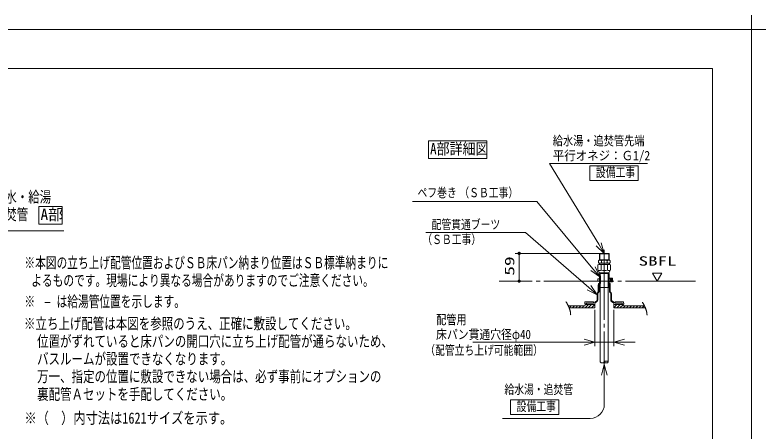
# Model space of a CAD drawing. Units: millimetres on the paper. Extents: x -305 to 305, y -152 to 152.
# Drawn here: x -70.6 to 122.7, y 45 to 152.3 of the extents above; entities that cross this region are included whole.
import ezdxf
from ezdxf.enums import TextEntityAlignment as Align

# ---------------------------------------------------------------- set-up
doc = ezdxf.new("R2010")
doc.units = ezdxf.units.MM
doc.linetypes.add('LONG_CHAIN', pattern=[21, 18, -1, 1, -1])
doc.linetypes.add('LONG_DASHED2', pattern=[13, 12, -1])
for name, color, linetype, lineweight in [('0-1_RV', 7, 'Continuous', 9), ('0-2_0', 7, 'Continuous', 9), ('0-3_1図面枠', 7, 'Continuous', 9), ('0-4_図面枠', 3, 'Continuous', 9), ('0-5_DEFPOINTS', 7, 'Continuous', 9)]:
    doc.layers.add(name, color=color, linetype=linetype, lineweight=lineweight)
doc.styles.add('ＭＳ ゴシック', font='')
doc.styles.get('ＭＳ ゴシック').set_extended_font_data('MS Gothic')

# ---------------------------------------------------------------- blocks, each defined once
blk = doc.blocks.new('_OPEN30')
at = {"layer": '0-2_0'}
blk.add_line((0, 0), (-1, 0), dxfattribs=at)
blk.add_lwpolyline([(-1, 0.2679), (0, 0), (-1, -0.2679)], dxfattribs=at)
blk = doc.blocks.new('_DOTSMALL')
at = {"layer": '0-2_0'}
for p, q in [((0.0746, 0.1), (-0.0746, 0.1)), ((0.1223, -0.0248), (-0.1223, -0.0248))]:
    blk.add_line(p, q, dxfattribs=at)
for points in [[(0.125, 0), (0.124, 0.0157), (0.1211, 0.0311), (0.1162, 0.046), (0.1095, 0.0602), (0.1011, 0.0735), (0.0911, 0.0856), (0.0797, 0.0963), (0.067, 0.1055), (0.0532, 0.1131), (0.0386, 0.1189), (0.0234, 0.1228), (0.0078, 0.1248), (-0.0078, 0.1248), (-0.0234, 0.1228), (-0.0386, 0.1189), (-0.0532, 0.1131), (-0.067, 0.1055), (-0.0797, 0.0963), (-0.0911, 0.0856), (-0.1011, 0.0735), (-0.1095, 0.0602), (-0.1162, 0.046), (-0.1211, 0.0311), (-0.124, 0.0157), (-0.125, 0), (0, 0)], [(-0.125, 0), (-0.124, -0.0157), (-0.1211, -0.0311), (-0.1162, -0.046), (-0.1095, -0.0602), (-0.1011, -0.0735), (-0.0911, -0.0856), (-0.0797, -0.0963), (-0.067, -0.1055), (-0.0532, -0.1131), (-0.0386, -0.1189), (-0.0234, -0.1228), (-0.0078, -0.1248), (0.0078, -0.1248), (0.0234, -0.1228), (0.0386, -0.1189), (0.0532, -0.1131), (0.067, -0.1055), (0.0797, -0.0963), (0.0911, -0.0856), (0.1011, -0.0735), (0.1095, -0.0602), (0.1162, -0.046), (0.1211, -0.0311), (0.124, -0.0157), (0.125, 0), (0, 0)]]:
    blk.add_lwpolyline(points, close=True, dxfattribs=at)
blk = doc.blocks.new('DOTFIL')
at = {"layer": '0-2_0'}
blk.add_line((-0.5, 0), (0.5, 0), dxfattribs=at)
blk = doc.blocks.new('TRI')
at = {"layer": '0-2_0'}
blk.add_lwpolyline([(0.5, 0.866), (0, 0), (1, 0)], close=True, dxfattribs=at)
blk = doc.blocks.new('グループ-6')
at = {"layer": '0-3_1図面枠'}
for p, q in [((4200, 2895), (4200, 3045)), ((4275, 2970), (4125, 2970))]:
    blk.add_line(p, q, dxfattribs=at)

msp = doc.modelspace()

# ---------------------------------------------------------------- linework, layer by layer
at = {"layer": '0-1_RV'}
for p, q in [((35.81, 119.835), (35.81, 115.339)), ((35.81, 119.835), (50.81, 119.835)), ((50.81, 119.835), (50.81, 115.339)), ((35.81, 115.339), (50.81, 115.339)), ((77.34, 113.435), (77.34, 109.688)), ((77.34, 113.435), (89.84, 113.435)), ((89.84, 113.435), (89.84, 109.688)), ((77.34, 109.688), (89.84, 109.688)), ((-64.536, 102.937), (-64.536, 98.441)), ((-64.536, 102.937), (-58.536, 102.937)), ((-58.536, 102.937), (-58.536, 98.441)), ((-64.536, 98.441), (-58.536, 98.441)), ((80.596, 90.9), (58.184, 90.9)), ((59.184, 83.763), (59.184, 90.9)), ((79.837, 90.819), (79.978, 90.9)), ((79.978, 90.9), (79.978, 89.289)), ((79.978, 90.9), (82.232, 90.9)), ((82.232, 90.9), (82.372, 90.819)), ((82.232, 89.289), (82.232, 90.9)), ((79.569, 89.025), (79.569, 88.541)), ((79.837, 89.207), (79.978, 89.288)), ((82.372, 90.819), (79.838, 90.819)), ((79.838, 90.819), (79.838, 89.207)), ((79.838, 89.289), (82.372, 89.289)), ((82.372, 89.207), (79.838, 89.207)), ((80.337, 89.025), (80.337, 88.541)), ((81.873, 88.541), (81.873, 89.025)), ((82.231, 89.288), (82.372, 89.207)), ((82.372, 89.207), (82.372, 90.819)), ((82.641, 88.541), (82.641, 89.025)), ((79.467, 87.956), (79.677, 88.077)), ((79.467, 86.663), (79.467, 87.956)), ((79.677, 88.077), (82.515, 88.077)), ((79.793, 88.386), (79.793, 88.077)), ((79.793, 88.36), (82.398, 88.36)), ((79.877, 88.36), (79.877, 88.077)), ((80.286, 86.599), (80.286, 87.955)), ((81.905, 86.599), (81.905, 87.955)), ((82.314, 88.36), (82.314, 88.077)), ((82.398, 88.38), (82.398, 88.077)), ((82.724, 87.956), (82.515, 88.077)), ((82.724, 86.663), (82.724, 87.955)), ((79.886, 85.937), (79.467, 86.663)), ((79.826, 85.768), (79.826, 82.139)), ((82.366, 85.768), (79.826, 85.768)), ((79.886, 85.937), (82.305, 85.937)), ((79.947, 85.154), (79.947, 83.34)), ((79.947, 85.154), (80.128, 85.154)), ((80.019, 85.937), (82.172, 85.937)), ((80.068, 85.937), (80.068, 85.768)), ((80.128, 85.154), (80.128, 83.371)), ((82.063, 85.154), (82.063, 83.371)), ((82.245, 85.154), (82.063, 85.154)), ((82.124, 85.937), (82.124, 85.768)), ((82.245, 85.154), (82.245, 83.34)), ((82.305, 85.937), (82.724, 86.663)), ((82.366, 85.768), (82.366, 82.139)), ((79.826, 84.377), (79.463, 84.377)), ((79.463, 84.377), (79.463, 83.772)), ((79.826, 83.772), (79.463, 83.772)), ((79.614, 83.098), (79.947, 83.34)), ((79.835, 83.034), (80.028, 83.175)), ((82.357, 83.034), (82.163, 83.175)), ((82.578, 83.098), (82.245, 83.34)), ((82.366, 84.558), (83.092, 84.558)), ((82.366, 84.377), (82.971, 84.377)), ((82.366, 83.772), (82.971, 83.772)), ((82.366, 83.591), (83.092, 83.591)), ((82.668, 84.377), (82.668, 83.772)), ((82.971, 84.377), (82.971, 83.772)), ((83.213, 84.438), (83.213, 83.712)), ((79.554, 82.856), (79.614, 82.856)), ((79.554, 82.856), (79.554, 81.042)), ((79.614, 83.098), (79.614, 82.856)), ((79.735, 82.839), (79.735, 81.067)), ((82.366, 82.139), (79.826, 82.139)), ((80.068, 82.139), (80.068, 62.958)), ((82.124, 82.139), (82.124, 62.958)), ((82.457, 82.839), (82.457, 81.067)), ((82.578, 83.098), (82.578, 82.856)), ((82.638, 82.856), (82.578, 82.856)), ((82.638, 82.856), (82.638, 81.042)), ((79.251, 80.558), (79.251, 78.847)), ((79.251, 80.558), (79.312, 80.558)), ((79.312, 80.8), (79.554, 81.042)), ((79.312, 80.8), (79.312, 80.558)), ((79.433, 80.564), (79.433, 78.847)), ((79.503, 80.735), (79.664, 80.896)), ((82.688, 80.735), (82.527, 80.896)), ((82.88, 80.8), (82.638, 81.042)), ((82.759, 80.564), (82.759, 78.847)), ((82.88, 80.8), (82.88, 80.558)), ((82.94, 80.558), (82.88, 80.558)), ((82.94, 80.558), (82.94, 78.847)), ((71.83, 77.392), (76.071, 77.392)), ((72.115, 76.908), (72.599, 77.392)), ((72.93, 76.908), (73.413, 77.392)), ((73.744, 76.908), (74.228, 77.392)), ((74.559, 76.908), (75.043, 77.392)), ((75.374, 76.908), (75.857, 77.392)), ((76.071, 77.392), (76.257, 77.715)), ((76.106, 78.441), (76.096, 77.836)), ((76.096, 77.836), (76.465, 77.836)), ((76.106, 78.441), (78.283, 78.441)), ((76.188, 76.908), (76.995, 77.715)), ((76.257, 77.715), (78.677, 77.715)), ((76.469, 78.078), (76.465, 77.836)), ((76.469, 78.078), (78.277, 78.078)), ((76.499, 78.078), (78.314, 78.078)), ((76.499, 78.078), (76.499, 77.715)), ((76.499, 77.715), (78.677, 77.715)), ((76.987, 76.892), (77.81, 77.715)), ((77.784, 76.875), (78.625, 77.715)), ((78.283, 78.441), (78.277, 78.078)), ((78.314, 78.26), (78.314, 78.078)), ((78.314, 78.26), (78.435, 78.26)), ((78.435, 78.26), (79.162, 78.691)), ((78.677, 77.985), (78.677, 77.715)), ((78.677, 77.715), (78.677, 76.869)), ((78.854, 78.298), (79.255, 78.535)), ((83.337, 78.298), (82.937, 78.535)), ((83.757, 78.26), (83.029, 78.691)), ((83.515, 77.985), (83.515, 77.715)), ((83.515, 76.903), (84.328, 77.715)), ((83.515, 77.715), (83.515, 76.869)), ((83.515, 77.715), (85.934, 77.715)), ((85.692, 77.715), (83.515, 77.715)), ((83.878, 78.26), (83.757, 78.26)), ((83.878, 78.26), (83.878, 78.078)), ((85.692, 78.078), (83.878, 78.078)), ((86.085, 78.441), (83.908, 78.441)), ((83.908, 78.441), (83.914, 78.078)), ((85.723, 78.078), (83.914, 78.078)), ((84.299, 76.873), (85.142, 77.715)), ((85.132, 76.891), (85.943, 77.701)), ((85.692, 78.078), (85.692, 77.715)), ((85.723, 78.078), (85.727, 77.836)), ((86.096, 77.836), (85.727, 77.836)), ((85.965, 76.908), (86.448, 77.392)), ((86.085, 78.441), (86.096, 77.836)), ((86.779, 76.908), (87.263, 77.392)), ((87.594, 76.908), (88.078, 77.392)), ((88.409, 76.908), (88.892, 77.392)), ((89.223, 76.908), (89.707, 77.392)), ((90.038, 76.908), (90.522, 77.392)), ((90.853, 76.908), (91.337, 77.392)), ((72.042, 76.908), (76.257, 76.908)), ((78.072, 76.869), (76.257, 76.908)), ((78.072, 76.869), (78.677, 76.869)), ((78.593, 76.869), (78.677, 76.953)), ((78.677, 76.369), (78.677, 67.069)), ((83.515, 76.869), (84.12, 76.869)), ((83.515, 76.369), (83.515, 67.069)), ((84.12, 76.869), (85.934, 76.908)), ((85.934, 76.908), (91.658, 76.908)), ((78.677, 68.069), (47.249, 68.069)), ((75.907, 68.069), (73.137, 68.069)), ((83.515, 68.069), (78.677, 68.069)), ((86.285, 68.069), (89.055, 68.069)), ((81.096, 62.353), (81.096, 52.072)), ((81.096, 61.144), (81.096, 62.353)), ((56.927, 53.196), (56.927, 49.449)), ((56.927, 53.196), (69.427, 53.196)), ((69.427, 53.196), (69.427, 49.449)), ((54.853, 48.443), (77.467, 48.443)), ((56.927, 49.449), (69.427, 49.449))]:
    msp.add_line(p, q, dxfattribs=at)
at = {"layer": '0-1_RV', "linetype": 'LONG_CHAIN'}
for p, q in [((81.096, 91.809), (81.096, 61.605)), ((104.557, 83.763), (54.008, 83.763)), ((81.096, 78.238), (81.096, 77.388))]:
    msp.add_line(p, q, dxfattribs=at)
at = {"layer": '0-1_RV', "linetype": 'LONG_DASHED2'}
for p, q in [((80.068, 85.768), (80.068, 82.139)), ((82.124, 85.768), (82.124, 82.139))]:
    msp.add_line(p, q, dxfattribs=at)
at = {"layer": '0-1_RV'}
for points in [[(92.217, 114.077), (66.948, 114.077), (79.653, 93.264)], [(31.738, 104.256), (63.744, 104.256), (78.172, 86.965)], [(-58.109, 96.701), (-78.3, 96.701), (-96.377, 85.128)], [(35.109, 96.245), (60.773, 96.245), (77.155, 82.095)], [(71.234, 78.485), (71.271, 78.423), (71.307, 78.361), (71.344, 78.299), (71.38, 78.237), (71.416, 78.174), (71.452, 78.111), (71.488, 78.048), (71.523, 77.985), (71.558, 77.922), (71.593, 77.858), (71.627, 77.794), (71.661, 77.73), (71.695, 77.665), (71.728, 77.601), (71.76, 77.536), (71.793, 77.471), (71.824, 77.406), (71.855, 77.34), (71.886, 77.275), (71.916, 77.209), (71.945, 77.143), (71.974, 77.076), (72.002, 77.01), (72.03, 76.943), (72.056, 76.876), (72.082, 76.809), (72.108, 76.741), (72.132, 76.673), (72.156, 76.605), (72.179, 76.537), (72.201, 76.469), (72.222, 76.4), (72.243, 76.331), (72.262, 76.262), (72.281, 76.193), (72.298, 76.123), (72.315, 76.053), (72.33, 75.983), (72.345, 75.913)], [(76.499, 77.715), (76.257, 77.715), (76.071, 77.392), (71.83, 77.392)], [(72.042, 76.908), (76.257, 76.908), (78.072, 76.869), (78.677, 76.869), (78.677, 77.715), (76.499, 77.715)], [(83.515, 77.715), (83.515, 76.869), (84.12, 76.869), (85.934, 76.908), (91.658, 76.908)], [(91.436, 77.392), (86.121, 77.392), (85.934, 77.715), (85.692, 77.715), (83.515, 77.715)], [(85.934, 77.715), (86.121, 77.392), (91.436, 77.392)], [(90.9, 78.363), (90.937, 78.301), (90.973, 78.239), (91.01, 78.177), (91.046, 78.115), (91.082, 78.052), (91.118, 77.989), (91.154, 77.926), (91.189, 77.863), (91.224, 77.8), (91.259, 77.736), (91.293, 77.672), (91.327, 77.608), (91.361, 77.544), (91.394, 77.479), (91.426, 77.414), (91.458, 77.349), (91.49, 77.284), (91.521, 77.219), (91.552, 77.153), (91.582, 77.087), (91.611, 77.021), (91.64, 76.954), (91.668, 76.888), (91.695, 76.821), (91.722, 76.754), (91.748, 76.687), (91.774, 76.619), (91.798, 76.552), (91.822, 76.484), (91.845, 76.415), (91.867, 76.347), (91.888, 76.278), (91.908, 76.209), (91.928, 76.14), (91.946, 76.071), (91.964, 76.001), (91.98, 75.931), (91.996, 75.861), (92.011, 75.791)], [(72.345, 75.913), (72.358, 75.842), (72.371, 75.772), (72.382, 75.701), (72.393, 75.63), (72.402, 75.558), (72.411, 75.487), (72.418, 75.415), (72.425, 75.344), (72.431, 75.272), (72.436, 75.2), (72.441, 75.129), (72.441, 75.129)], [(92.011, 75.791), (92.024, 75.721), (92.037, 75.65), (92.048, 75.579), (92.058, 75.508), (92.068, 75.436), (92.077, 75.365), (92.084, 75.294), (92.091, 75.222), (92.097, 75.15), (92.102, 75.079), (92.106, 75.007), (92.106, 75.007)]]:
    msp.add_lwpolyline(points, dxfattribs=at)
for centre, radius, start, end in [((79.953, 88.709), 0.497, 39.43056, 140.56945), ((81.105, 87.49), 1.717, 89.99993, 116.57794), ((81.105, 87.49), 1.717, 63.42202, 90.00004), ((82.257, 88.709), 0.497, 39.43056, 140.56945), ((79.953, 88.857), 0.497, 219.4305, 320.5694), ((79.877, 87.331), 0.746, 56.72472, 90), ((81.096, 85.338), 2.74, 72.81374, 107.18643), ((81.105, 90.077), 1.717, 243.42206, 270.00002), ((81.105, 90.077), 1.717, 270.00002, 296.57797), ((82.257, 88.857), 0.497, 219.43061, 320.56951), ((82.315, 87.331), 0.746, 90, 123.2747), ((79.877, 87.223), 0.746, 241.73847, 303.27528), ((81.096, 89.216), 2.74, 252.81357, 287.18626), ((82.315, 87.223), 0.746, 236.7253, 298.26058), ((79.886, 83.371), 0.242, 306.02737, 0), ((82.305, 83.371), 0.242, 180.00001, 233.97264), ((83.092, 84.438), 0.121, 0, 90), ((83.092, 83.712), 0.121, 270, 0), ((79.977, 82.839), 0.242, 126.02737, 180.00001), ((82.215, 82.839), 0.242, 0, 53.97263), ((79.675, 80.564), 0.242, 135, 180.00001), ((79.493, 81.067), 0.242, 315, 0), ((82.699, 81.067), 0.242, 180.00001, 225), ((82.517, 80.564), 0.242, 0, 45), ((64.55, 73.904), 8.072, 21.85087, 25.60302), ((79.039, 77.985), 0.363, 120.65067, 180.00001), ((79.07, 78.847), 0.181, 300.65067, 0), ((79.07, 78.847), 0.363, 300.65067, 0), ((83.122, 78.847), 0.363, 180.00001, 239.34934), ((83.122, 78.847), 0.181, 180.00001, 239.34934), ((83.152, 77.985), 0.363, 0, 59.34933), ((83.716, 73.557), 8.62, 22.87529, 26.41403), ((80.582, 63.384), 0.667, 219.59712, 320.40288), ((81.61, 62.533), 0.667, 39.59712, 140.40288), ((81.61, 63.384), 0.667, 219.59712, 320.40288), ((77.467, 52.072), 3.629, 270, 0)]:
    msp.add_arc(centre, radius, start, end, dxfattribs=at)
at = {"layer": '0-4_図面枠'}
msp.add_lwpolyline([(-291.017, -138.498), (108.983, -138.498), (108.983, 138.502), (-291.017, 138.502)], close=True, dxfattribs=at)
at = {"layer": '0-5_DEFPOINTS'}
for p, q in [((118.983, 148.502), (-301.017, 148.502)), ((118.983, -148.498), (118.983, 148.502))]:
    msp.add_line(p, q, dxfattribs=at)

# ---------------------------------------------------------------- block references
at = {"layer": '0-1_RV'}
for name, p, xscale, yscale, rotation in [('_OPEN30', (81.096, 90.9), 2.77, 2.77, 301.40077), ('_DOTSMALL', (59.184, 90.9), 2.32, 2.32, 90), ('_OPEN30', (79.947, 84.839), 2.77, 2.77, 309.84245), ('TRI', (94.737, 83.763), 2.4192, 2.4192, 60), ('_DOTSMALL', (59.184, 83.763), 2.32, 2.32, 270), ('_OPEN30', (79.251, 80.285), 2.77, 2.77, 319.18045), ('_OPEN30', (83.515, 68.069), 2.77, 2.77, 180), ('_OPEN30', (81.096, 62.353), 2.77, 2.77, 90)]:
    msp.add_blockref(name, p, dxfattribs=dict(at, xscale=xscale, yscale=yscale, rotation=rotation))
for name, p, xscale, yscale in [('DOTFIL', (-62.27, 78.312), 1.333333, 1.333333), ('_OPEN30', (78.677, 68.069), 2.77, 2.77)]:
    msp.add_blockref(name, p, dxfattribs=dict(at, xscale=xscale, yscale=yscale))
at = {"layer": '0-3_1図面枠', "xscale": 0.05, "yscale": 0.05}
msp.add_blockref('グループ-6', (-91.017, 0.002), dxfattribs=at)

# ---------------------------------------------------------------- texts
at = {"layer": '0-1_RV', "style": 'ＭＳ ゴシック'}
for s, height, width, p in [('給水湯・追焚管先端', 2.405, 0.8, (67.83, 117.975)), ('A部詳細図', 2.886, 0.85, (36.241, 115.532)), ('平行オネジ：Ｇ1/2', 2.405, 0.9, (67.83, 114.168)), ('設備工事', 2.405, 0.75, (78.937, 109.849)), ('給水・給湯', 2.889, 0.75, (-76.119, 103.13)), ('ペフ巻き', 2.405, 0.75, (33.003, 104.637)), ('（ＳＢ工事）', 2.405, 0.75, (43.771, 104.639)), ('追焚管\u3000', 2.889, 0.75, (-76.119, 98.634)), ('配管貫通ブーツ', 2.405, 0.75, (36.631, 96.441)), ('（ＳＢ工事）', 2.405, 0.75, (34.227, 92.594)), ('※本図の立ち上げ配管位置およびＳＢ床パン納まり位置はＳＢ標準納まりに', 2.886, 0.7, (-68.216, 86.207)), ('SBFL', 2.405, 1.5, (89.914, 87.038)), (' よるものです。現場により異なる場合がありますのでご注意ください。', 2.886, 0.7, (-67.827, 81.654)), ('※\u3000\u3000は給湯管位置を示します。', 2.886, 0.7, (-68.216, 76.24)), ('配管用', 2.405, 0.8, (37.78, 71.942)), ('※立ち上げ配管は本図を参照のうえ、正確に敷設してください。', 2.889, 0.75, (-68.337, 70.54)), ('床パン貫通穴径φ40', 2.405, 0.85, (37.78, 68.139)), ('\u3000位置がずれていると床パンの開口穴に立ち上げ配管が通らないため、', 2.889, 0.75, (-67.914, 65.984)), ('（配管立ち上げ可能範囲）', 2.405, 0.75, (34.987, 64.085)), ('\u3000バスルームが設置できなくなります。', 2.889, 0.75, (-67.914, 61.461)), ('\u3000万一、指定の位置に敷設できない場合は、必ず事前にオプションの', 2.889, 0.75, (-67.914, 56.929)), ('\u3000裏配管Ａセットを手配してください。', 2.889, 0.75, (-67.914, 52.371)), ('給水湯・追焚管', 2.405, 0.75, (55.385, 54.004)), ('設備工事', 2.405, 0.75, (58.524, 49.61)), ('※（\u3000）内寸法は1621サイズを示す。', 2.886, 0.8, (-68.216, 46.228))]:
    msp.add_text(s, height=height, dxfattribs=dict(at, width=width)).set_placement(p, align=Align.BOTTOM_LEFT)
msp.add_text('A部', height=2.886, dxfattribs=at).set_placement((-64.081, 98.634), align=Align.BOTTOM_LEFT)
at = {"layer": '0-1_RV', "style": 'ＭＳ ゴシック', "width": 1.5}
msp.add_text('59', height=2.441, rotation=90, dxfattribs=at).set_placement((58.654, 85.168), align=Align.BOTTOM_LEFT)

doc.saveas('drawing.dxf')
